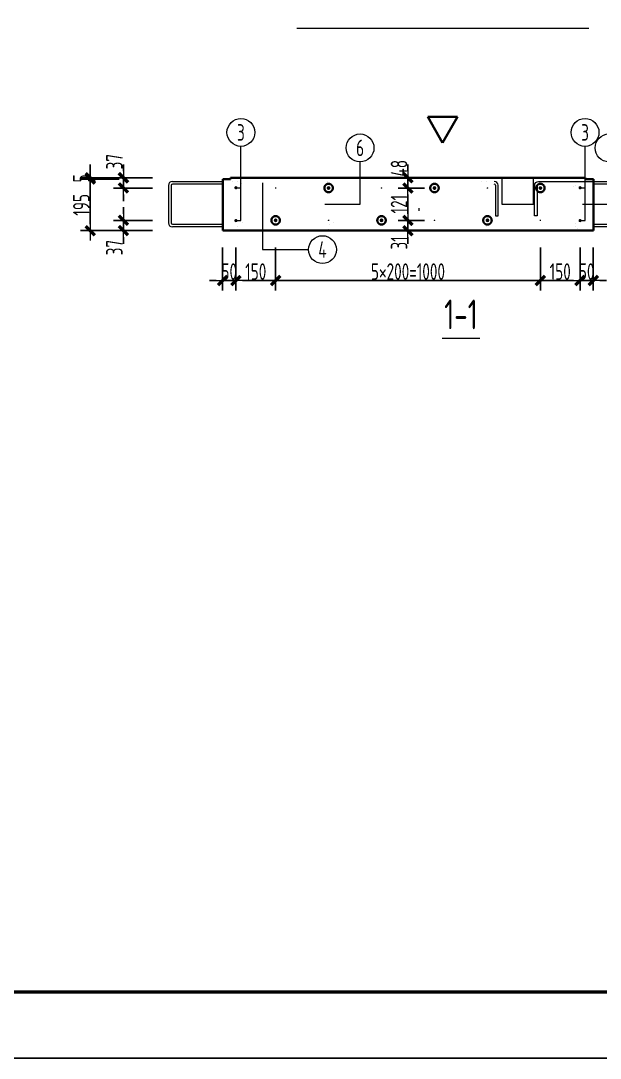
# Model space of a CAD drawing. Extents: x -85320 to 1679916, y -1321939 to 627.
# Drawn here: x 1050439 to 1059194, y -867871 to -852200 of the extents above; entities that cross this region are included whole.
import ezdxf
from ezdxf.enums import TextEntityAlignment as Align

# ---------------------------------------------------------------- set-up
doc = ezdxf.new("R2010")
doc.units = 0
doc.header["$LTSCALE"] = 1000
doc.linetypes.add('点划线', pattern=[1850, 1200, -300, 50, -300])
for name, color, linetype in [('BORDER', 7, 'Continuous'), ('打印线框', 7, 'Continuous'), ('拉模', 7, 'Continuous')]:
    doc.layers.add(name, color=color, linetype=linetype)
for name, color, linetype, lineweight in [('手孔', 6, 'Continuous', 0), ('直线', 7, 'Continuous', 18), ('预制墙图名', 7, 'Continuous', 18), ('预制墙墙身水平筋', 130, 'Continuous', 18), ('预制墙墙身纵向受力筋', 1, 'Continuous', 18), ('预制墙墙身纵向非受力筋', 94, 'Continuous', 18), ('预制墙墙身附加筋', 94, 'Continuous', 18), ('预制墙拉筋', 130, 'Continuous', 18), ('预制墙详图孔洞', 9, '点划线', 18), ('预制墙详图标注', 3, 'Continuous', 18), ('预制墙详图轮廓', 3, 'Continuous', 35)]:
    doc.layers.add(name, color=color, linetype=linetype, lineweight=lineweight)
doc.styles.add('样式 1', font='yjkeng.shx', dxfattribs={"width": 0.7, "bigfont": 'yjkchn.shx'})
doc.styles.add('样式 2', font='yjkeng.shx', dxfattribs={"width": 0.7, "bigfont": 'yjkchn.shx'})
doc.dimstyles.new('盈建科结构', dxfattribs={"dimscale": 100, "dimtxt": 2.5, "dimasz": 1, "dimexe": 1.5, "dimexo": 0.625, "dimgap": 0.1, "dimtad": 1, "dimdec": 0, "dimrnd": 1, "dimzin": 0, "dimdsep": 46, "dimtxsty": '样式 1', "dimblk": '_yjkbk', "dimblk1": 'ARCHTICK', "dimblk2": 'ARCHTICK', "dimcen": 0.09, "dimadec": 0, "dimazin": 0, "dimtfac": 1, "dimtdec": 4, "dimtix": 1, "dimtmove": 2, "dimatfit": 3, "dimfxl": 1, "dimtolj": 1, "dimtzin": 0, "dimarcsym": 0})

# ---------------------------------------------------------------- blocks, each defined once
blk = doc.blocks.new('_yjkbk')
blk.add_line((-1, 0), (1.5, 0))
blk.add_lwpolyline([(-0.7, -0.7, 0.5, 0.5, 0), (0.7, 0.7, 0.5, 0.5, 0)], format="xyseb")
blk = doc.blocks.new('*D329')
at = {"layer": 'Defpoints', "color": 0, "transparency": 16777216}
for p in [(1056539, -855215), (1056289, -855371), (1056539, -855371)]:
    blk.add_point(p, dxfattribs=at)
at = {"layer": '预制墙详图标注', "color": 0, "lineweight": -2, "transparency": 16777216}
for p, q in [((1056289, -855115), (1056289, -855015)), ((1056539, -855215), (1056139, -855215)), ((1056289, -855215), (1056289, -855371)), ((1056539, -855371), (1056139, -855371)), ((1056289, -855471), (1056289, -855571))]:
    blk.add_line(p, q, dxfattribs=at)
at = {"layer": '预制墙详图标注', "color": 0, "lineweight": -2, "transparency": 16777216, "xscale": 100, "yscale": 100, "zscale": 100}
for p, rotation in [((1056289, -855215), 270), ((1056289, -855371), 90)]:
    blk.add_blockref('_yjkbk', p, dxfattribs=dict(at, rotation=rotation))
at = {"layer": '预制墙详图标注', "color": 0, "transparency": 16777216, "insert": (1056279, -855556), "char_height": 250, "attachment_point": 8, "rotation": 90, "style": '样式 1'}
blk.add_mtext('\\A1;31', dxfattribs=at)
blk = doc.blocks.new('_ArchTick')
at = {"color": 0, "linetype": 'ByBlock', "const_width": 0.4}
blk.add_lwpolyline([(-0.5, -0.5), (0.5, 0.5)], dxfattribs=at)
blk = doc.blocks.new('*D330')
at = {"layer": 'Defpoints', "color": 0, "transparency": 16777216}
for p in [(1056539, -854727), (1056289, -855215), (1056539, -855215)]:
    blk.add_point(p, dxfattribs=at)
at = {"layer": '预制墙详图标注', "color": 0, "lineweight": -2, "transparency": 16777216}
for p, q in [((1056539, -854727), (1056139, -854727)), ((1056289, -854827), (1056289, -855115)), ((1056539, -855215), (1056139, -855215))]:
    blk.add_line(p, q, dxfattribs=at)
at = {"layer": '预制墙详图标注', "color": 0, "lineweight": -2, "transparency": 16777216, "xscale": 100, "yscale": 100, "zscale": 100}
for p, rotation in [((1056289, -854727), 90), ((1056289, -855215), 270)]:
    blk.add_blockref('_yjkbk', p, dxfattribs=dict(at, rotation=rotation))
at = {"layer": '预制墙详图标注', "color": 0, "transparency": 16777216, "insert": (1056279, -854971), "char_height": 250, "attachment_point": 8, "rotation": 90, "style": '样式 1'}
blk.add_mtext('\\A1;121', dxfattribs=at)
blk = doc.blocks.new('*D331')
at = {"layer": 'Defpoints', "color": 0, "transparency": 16777216}
for p in [(1056539, -854571), (1056289, -854727), (1056539, -854727)]:
    blk.add_point(p, dxfattribs=at)
at = {"layer": '预制墙详图标注', "color": 0, "lineweight": -2, "transparency": 16777216}
for p, q in [((1056289, -854471), (1056289, -854371)), ((1056539, -854571), (1056139, -854571)), ((1056289, -854571), (1056289, -854727)), ((1056539, -854727), (1056139, -854727)), ((1056289, -854827), (1056289, -854927))]:
    blk.add_line(p, q, dxfattribs=at)
at = {"layer": '预制墙详图标注', "color": 0, "lineweight": -2, "transparency": 16777216, "xscale": 100, "yscale": 100, "zscale": 100}
for p, rotation in [((1056289, -854571), 270), ((1056289, -854727), 90)]:
    blk.add_blockref('_yjkbk', p, dxfattribs=dict(at, rotation=rotation))
at = {"layer": '预制墙详图标注', "color": 0, "transparency": 16777216, "insert": (1056279, -854428), "char_height": 250, "attachment_point": 8, "rotation": 90, "style": '样式 1'}
blk.add_mtext('\\A1;48', dxfattribs=at)
blk = doc.blocks.new('*D335')
at = {"layer": 'Defpoints', "color": 0, "transparency": 16777216}
for p in [(1051989, -855215), (1052489, -855215), (1052489, -855371)]:
    blk.add_point(p, dxfattribs=at)
at = {"layer": '预制墙详图标注', "color": 0, "lineweight": -2, "transparency": 16777216}
for p, q in [((1051989, -855115), (1051989, -855015)), ((1052427, -855215), (1051839, -855215)), ((1051989, -855371), (1051989, -855215)), ((1052427, -855371), (1051839, -855371)), ((1051989, -855471), (1051989, -855571))]:
    blk.add_line(p, q, dxfattribs=at)
at = {"layer": '预制墙详图标注', "color": 0, "lineweight": -2, "transparency": 16777216, "xscale": 100, "yscale": 100, "zscale": 100}
for p, rotation in [((1051989, -855215), 270), ((1051989, -855371), 90)]:
    blk.add_blockref('_yjkbk', p, dxfattribs=dict(at, rotation=rotation))
at = {"layer": '预制墙详图标注', "color": 0, "transparency": 16777216, "insert": (1051979, -855627), "char_height": 250, "attachment_point": 8, "rotation": 90, "style": '样式 1'}
blk.add_mtext('\\A1;37', dxfattribs=at)
blk = doc.blocks.new('*D336')
at = {"layer": 'Defpoints', "color": 0, "transparency": 16777216}
for p in [(1051989, -854571), (1052489, -854571), (1052489, -854727)]:
    blk.add_point(p, dxfattribs=at)
at = {"layer": '预制墙详图标注', "color": 0, "lineweight": -2, "transparency": 16777216}
for p, q in [((1051989, -854471), (1051989, -854371)), ((1052427, -854571), (1051839, -854571)), ((1051989, -854727), (1051989, -854571)), ((1052427, -854727), (1051839, -854727)), ((1051989, -854827), (1051989, -854927))]:
    blk.add_line(p, q, dxfattribs=at)
at = {"layer": '预制墙详图标注', "color": 0, "lineweight": -2, "transparency": 16777216, "xscale": 100, "yscale": 100, "zscale": 100}
for p, rotation in [((1051989, -854571), 270), ((1051989, -854727), 90)]:
    blk.add_blockref('_yjkbk', p, dxfattribs=dict(at, rotation=rotation))
at = {"layer": '预制墙详图标注', "color": 0, "transparency": 16777216, "insert": (1051979, -854329), "char_height": 250, "attachment_point": 8, "rotation": 90, "style": '样式 1'}
blk.add_mtext('\\A1;37', dxfattribs=at)
blk = doc.blocks.new('*D337')
at = {"layer": 'Defpoints', "color": 0, "transparency": 16777216}
for p in [(1051489, -854591), (1051989, -854591), (1051989, -855371)]:
    blk.add_point(p, dxfattribs=at)
at = {"layer": '预制墙详图标注', "color": 0, "lineweight": -2, "transparency": 16777216}
for p, q in [((1051927, -854591), (1051339, -854591)), ((1051489, -855271), (1051489, -854691)), ((1051927, -855371), (1051339, -855371))]:
    blk.add_line(p, q, dxfattribs=at)
at = {"layer": '预制墙详图标注', "color": 0, "lineweight": -2, "transparency": 16777216, "xscale": 100, "yscale": 100, "zscale": 100}
for p, rotation in [((1051489, -854591), 90), ((1051489, -855371), 270)]:
    blk.add_blockref('_yjkbk', p, dxfattribs=dict(at, rotation=rotation))
at = {"layer": '预制墙详图标注', "color": 0, "transparency": 16777216, "insert": (1051479, -854981), "char_height": 250, "attachment_point": 8, "rotation": 90, "style": '样式 1'}
blk.add_mtext('\\A1;195', dxfattribs=at)
blk = doc.blocks.new('*D338')
at = {"layer": 'Defpoints', "color": 0, "transparency": 16777216}
for p in [(1051489, -854571), (1051989, -854571), (1051989, -854591)]:
    blk.add_point(p, dxfattribs=at)
at = {"layer": '预制墙详图标注', "color": 0, "lineweight": -2, "transparency": 16777216}
for p, q in [((1051489, -854471), (1051489, -854371)), ((1051927, -854571), (1051339, -854571)), ((1051927, -854591), (1051339, -854591)), ((1051489, -854591), (1051489, -854571)), ((1051489, -854691), (1051489, -854791))]:
    blk.add_line(p, q, dxfattribs=at)
at = {"layer": '预制墙详图标注', "color": 0, "lineweight": -2, "transparency": 16777216, "xscale": 100, "yscale": 100, "zscale": 100}
for p, rotation in [((1051489, -854591), 90), ((1051489, -854571), 270)]:
    blk.add_blockref('_yjkbk', p, dxfattribs=dict(at, rotation=rotation))
at = {"layer": '预制墙详图标注', "color": 0, "transparency": 16777216, "insert": (1051479, -854581), "char_height": 250, "attachment_point": 8, "rotation": 90, "style": '样式 1'}
blk.add_mtext('\\A1;5', dxfattribs=at)
blk = doc.blocks.new('*D343')
at = {"layer": 'Defpoints', "color": 0, "transparency": 16777216}
for p in [(1053489, -855624), (1053689, -855624), (1053689, -856124)]:
    blk.add_point(p, dxfattribs=at)
at = {"layer": '预制墙详图标注', "color": 0, "lineweight": -2, "transparency": 16777216}
for p, q in [((1053489, -855624), (1053489, -856274)), ((1053689, -855624), (1053689, -856274)), ((1053389, -856124), (1053289, -856124)), ((1053489, -856124), (1053689, -856124)), ((1053789, -856124), (1053889, -856124))]:
    blk.add_line(p, q, dxfattribs=at)
at = {"layer": '预制墙详图标注', "color": 0, "lineweight": -2, "transparency": 16777216, "xscale": 100, "yscale": 100, "zscale": 100}
blk.add_blockref('_yjkbk', (1053489, -856124), dxfattribs=at)
at = {"layer": '预制墙详图标注', "color": 0, "lineweight": -2, "transparency": 16777216, "xscale": 100, "yscale": 100, "zscale": 100, "rotation": 180}
blk.add_blockref('_yjkbk', (1053689, -856124), dxfattribs=at)
at = {"layer": '预制墙详图标注', "color": 0, "transparency": 16777216, "insert": (1053589, -856114), "char_height": 250, "attachment_point": 8, "style": '样式 1'}
blk.add_mtext('\\A1;50', dxfattribs=at)
blk = doc.blocks.new('*D344')
at = {"layer": 'Defpoints', "color": 0, "transparency": 16777216}
for p in [(1054289, -855624), (1058289, -855624), (1054289, -856124)]:
    blk.add_point(p, dxfattribs=at)
at = {"layer": '预制墙详图标注', "color": 0, "lineweight": -2, "transparency": 16777216}
for p, q in [((1054289, -855686), (1054289, -856274)), ((1058289, -855686), (1058289, -856274)), ((1058189, -856124), (1054389, -856124))]:
    blk.add_line(p, q, dxfattribs=at)
at = {"layer": '预制墙详图标注', "color": 0, "lineweight": -2, "transparency": 16777216, "xscale": 100, "yscale": 100, "zscale": 100, "rotation": 180}
blk.add_blockref('_yjkbk', (1054289, -856124), dxfattribs=at)
at = {"layer": '预制墙详图标注', "color": 0, "lineweight": -2, "transparency": 16777216, "xscale": 100, "yscale": 100, "zscale": 100}
blk.add_blockref('_yjkbk', (1058289, -856124), dxfattribs=at)
at = {"layer": '预制墙详图标注', "color": 0, "transparency": 16777216, "insert": (1056289, -856114), "char_height": 250, "attachment_point": 8, "style": '样式 1'}
blk.add_mtext('\\A1;5×200=1000', dxfattribs=at)
blk = doc.blocks.new('*D345')
at = {"layer": 'Defpoints', "color": 0, "transparency": 16777216}
for p in [(1058889, -855624), (1059089, -855624), (1059089, -856124)]:
    blk.add_point(p, dxfattribs=at)
at = {"layer": '预制墙详图标注', "color": 0, "lineweight": -2, "transparency": 16777216}
for p, q in [((1058889, -855624), (1058889, -856274)), ((1059089, -855624), (1059089, -856274)), ((1058789, -856124), (1058689, -856124)), ((1058889, -856124), (1059089, -856124)), ((1059189, -856124), (1059289, -856124))]:
    blk.add_line(p, q, dxfattribs=at)
at = {"layer": '预制墙详图标注', "color": 0, "lineweight": -2, "transparency": 16777216, "xscale": 100, "yscale": 100, "zscale": 100}
blk.add_blockref('_yjkbk', (1058889, -856124), dxfattribs=at)
at = {"layer": '预制墙详图标注', "color": 0, "lineweight": -2, "transparency": 16777216, "xscale": 100, "yscale": 100, "zscale": 100, "rotation": 180}
blk.add_blockref('_yjkbk', (1059089, -856124), dxfattribs=at)
at = {"layer": '预制墙详图标注', "color": 0, "transparency": 16777216, "insert": (1058989, -856114), "char_height": 250, "attachment_point": 8, "style": '样式 1'}
blk.add_mtext('\\A1;50', dxfattribs=at)
blk = doc.blocks.new('*D346')
at = {"layer": 'Defpoints', "color": 0, "transparency": 16777216}
for p in [(1053689, -855624), (1054289, -855624), (1054289, -856124)]:
    blk.add_point(p, dxfattribs=at)
at = {"layer": '预制墙详图标注', "color": 0, "lineweight": -2, "transparency": 16777216}
for p, q in [((1053689, -855624), (1053689, -856274)), ((1054289, -855624), (1054289, -856274)), ((1053789, -856124), (1054189, -856124))]:
    blk.add_line(p, q, dxfattribs=at)
at = {"layer": '预制墙详图标注', "color": 0, "lineweight": -2, "transparency": 16777216, "xscale": 100, "yscale": 100, "zscale": 100, "rotation": 180}
blk.add_blockref('_yjkbk', (1053689, -856124), dxfattribs=at)
at = {"layer": '预制墙详图标注', "color": 0, "lineweight": -2, "transparency": 16777216, "xscale": 100, "yscale": 100, "zscale": 100}
blk.add_blockref('_yjkbk', (1054289, -856124), dxfattribs=at)
at = {"layer": '预制墙详图标注', "color": 0, "transparency": 16777216, "insert": (1053989, -856114), "char_height": 250, "attachment_point": 8, "style": '样式 1'}
blk.add_mtext('\\A1;150', dxfattribs=at)
blk = doc.blocks.new('*D347')
at = {"layer": 'Defpoints', "color": 0, "transparency": 16777216}
for p in [(1058289, -855624), (1058889, -855624), (1058289, -856124)]:
    blk.add_point(p, dxfattribs=at)
at = {"layer": '预制墙详图标注', "color": 0, "lineweight": -2, "transparency": 16777216}
for p, q in [((1058289, -855624), (1058289, -856274)), ((1058889, -855624), (1058889, -856274)), ((1058789, -856124), (1058389, -856124))]:
    blk.add_line(p, q, dxfattribs=at)
at = {"layer": '预制墙详图标注', "color": 0, "lineweight": -2, "transparency": 16777216, "xscale": 100, "yscale": 100, "zscale": 100, "rotation": 180}
blk.add_blockref('_yjkbk', (1058289, -856124), dxfattribs=at)
at = {"layer": '预制墙详图标注', "color": 0, "lineweight": -2, "transparency": 16777216, "xscale": 100, "yscale": 100, "zscale": 100}
blk.add_blockref('_yjkbk', (1058889, -856124), dxfattribs=at)
at = {"layer": '预制墙详图标注', "color": 0, "transparency": 16777216, "insert": (1058589, -856114), "char_height": 250, "attachment_point": 8, "style": '样式 1'}
blk.add_mtext('\\A1;150', dxfattribs=at)
blk = doc.blocks.new('图框1')
at = {"layer": 'BORDER', "const_width": 50}
blk.add_lwpolyline([(1377779, -823089), (1377779, -783089), (1433679, -783089), (1433679, -823089)], close=True, dxfattribs=at)
blk = doc.blocks.new('闭口大左')
at = {"layer": '预制墙墙身水平筋', "lineweight": 0}
for p, q in [((1052729, -854627), (1053489, -854627)), ((1052729, -854627), (1053489, -854627)), ((1052729, -854627), (1053489, -854627)), ((1052729, -854627), (1053489, -854627)), ((1052729, -854627), (1053489, -854627)), ((1052729, -854627), (1053489, -854627)), ((1052729, -854627), (1053489, -854627)), ((1052729, -854627), (1053489, -854627)), ((1052729, -854627), (1053489, -854627)), ((1052729, -854627), (1053489, -854627)), ((1052729, -854627), (1053489, -854627)), ((1052729, -854627), (1053489, -854627)), ((1052729, -854627), (1053489, -854627)), ((1052729, -854627), (1053489, -854627)), ((1052729, -854627), (1053489, -854627)), ((1053489, -854667), (1052729, -854667)), ((1053489, -854667), (1052729, -854667)), ((1053489, -854667), (1052729, -854667)), ((1053489, -854667), (1052729, -854667)), ((1053489, -854667), (1052729, -854667)), ((1053489, -854667), (1052729, -854667)), ((1053489, -854667), (1052729, -854667)), ((1053489, -854667), (1052729, -854667)), ((1053489, -854667), (1052729, -854667)), ((1053489, -854667), (1052729, -854667)), ((1053489, -854667), (1052729, -854667)), ((1053489, -854667), (1052729, -854667)), ((1053489, -854667), (1052729, -854667)), ((1053489, -854667), (1052729, -854667)), ((1053489, -854667), (1052729, -854667)), ((1052729, -855275), (1053489, -855275)), ((1053489, -855315), (1052729, -855315))]:
    blk.add_line(p, q, dxfattribs=at)
at = {"layer": '预制墙墙身水平筋', "color": 4, "lineweight": 0}
for p, q in [((1052669, -854687), (1052669, -855255)), ((1052709, -854687), (1052709, -855255))]:
    blk.add_line(p, q, dxfattribs=at)
at = {"layer": '预制墙墙身水平筋', "lineweight": 0}
for centre, radius, start, end in [((1052729, -854687), 60, 90, 180), ((1052729, -854687), 60, 90, 180), ((1052729, -854687), 60, 90, 180), ((1052729, -854687), 60, 90, 180), ((1052729, -854687), 60, 90, 180), ((1052729, -854687), 60, 90, 180), ((1052729, -854687), 60, 90, 180), ((1052729, -854687), 60, 90, 180), ((1052729, -854687), 60, 90, 180), ((1052729, -854687), 60, 90, 180), ((1052729, -854687), 60, 90, 180), ((1052729, -854687), 60, 90, 180), ((1052729, -854687), 60, 90, 180), ((1052729, -854687), 60, 90, 180), ((1052729, -854687), 20, 90, 180), ((1052729, -854687), 20, 90, 180), ((1052729, -854687), 20, 90, 180), ((1052729, -854687), 20, 90, 180), ((1052729, -854687), 20, 90, 180), ((1052729, -854687), 20, 90, 180), ((1052729, -854687), 20, 90, 180), ((1052729, -854687), 20, 90, 180), ((1052729, -854687), 20, 90, 180), ((1052729, -854687), 20, 90, 180), ((1052729, -854687), 20, 90, 180), ((1052729, -854687), 20, 90, 180), ((1052729, -854687), 20, 90, 180), ((1052729, -854687), 20, 90, 180), ((1052729, -855255), 60, 180, 270), ((1052729, -855255), 20, 180, 270)]:
    blk.add_arc(centre, radius, start, end, dxfattribs=at)
blk = doc.blocks.new('u闭口大右')
at = {"layer": '预制墙墙身水平筋', "lineweight": 0}
for p, q in [((1059089, -854627), (1059833, -854627)), ((1059089, -854627), (1059833, -854627)), ((1059089, -854627), (1059833, -854627)), ((1059089, -854627), (1059833, -854627)), ((1059089, -854627), (1059833, -854627)), ((1059089, -854627), (1059833, -854627)), ((1059089, -854627), (1059833, -854627)), ((1059089, -854627), (1059833, -854627)), ((1059089, -854627), (1059833, -854627)), ((1059089, -854627), (1059833, -854627)), ((1059089, -854627), (1059833, -854627)), ((1059089, -854627), (1059833, -854627)), ((1059089, -854627), (1059833, -854627)), ((1059089, -854627), (1059833, -854627)), ((1059089, -854627), (1059833, -854627)), ((1059833, -854667), (1059089, -854667)), ((1059833, -854667), (1059089, -854667)), ((1059833, -854667), (1059089, -854667)), ((1059833, -854667), (1059089, -854667)), ((1059833, -854667), (1059089, -854667)), ((1059833, -854667), (1059089, -854667)), ((1059833, -854667), (1059089, -854667)), ((1059833, -854667), (1059089, -854667)), ((1059833, -854667), (1059089, -854667)), ((1059833, -854667), (1059089, -854667)), ((1059833, -854667), (1059089, -854667)), ((1059833, -854667), (1059089, -854667)), ((1059833, -854667), (1059089, -854667)), ((1059833, -854667), (1059089, -854667)), ((1059833, -854667), (1059089, -854667)), ((1059869, -854732), (1059869, -854703)), ((1059869, -854732), (1059869, -854703)), ((1059869, -854732), (1059869, -854703)), ((1059869, -854732), (1059869, -854703)), ((1059869, -854732), (1059869, -854703)), ((1059869, -854732), (1059869, -854703)), ((1059869, -854732), (1059869, -854703)), ((1059869, -854732), (1059869, -854703)), ((1059869, -854732), (1059869, -854703)), ((1059869, -854732), (1059869, -854703)), ((1059869, -854732), (1059869, -854703)), ((1059869, -854732), (1059869, -854703)), ((1059869, -854732), (1059869, -854703)), ((1059869, -854732), (1059869, -854703)), ((1059869, -854732), (1059869, -854703)), ((1059909, -854703), (1059909, -854732)), ((1059909, -854703), (1059909, -854732)), ((1059909, -854703), (1059909, -854732)), ((1059909, -854703), (1059909, -854732)), ((1059909, -854703), (1059909, -854732)), ((1059909, -854703), (1059909, -854732)), ((1059909, -854703), (1059909, -854732)), ((1059909, -854703), (1059909, -854732)), ((1059909, -854703), (1059909, -854732)), ((1059909, -854703), (1059909, -854732)), ((1059909, -854703), (1059909, -854732)), ((1059909, -854703), (1059909, -854732)), ((1059909, -854703), (1059909, -854732)), ((1059909, -854703), (1059909, -854732)), ((1059909, -854703), (1059909, -854732)), ((1059089, -855275), (1059833, -855275)), ((1059089, -855275), (1059833, -855275)), ((1059089, -855275), (1059833, -855275)), ((1059089, -855275), (1059833, -855275)), ((1059089, -855275), (1059833, -855275)), ((1059089, -855275), (1059833, -855275)), ((1059089, -855275), (1059833, -855275)), ((1059089, -855275), (1059833, -855275)), ((1059089, -855275), (1059833, -855275)), ((1059089, -855275), (1059833, -855275)), ((1059089, -855275), (1059833, -855275)), ((1059089, -855275), (1059833, -855275)), ((1059089, -855275), (1059833, -855275)), ((1059089, -855275), (1059833, -855275)), ((1059089, -855275), (1059833, -855275)), ((1059833, -855315), (1059089, -855315))]:
    blk.add_line(p, q, dxfattribs=at)
at = {"layer": '预制墙墙身水平筋', "color": 4, "lineweight": 0}
for p, q in [((1059869, -854703), (1059869, -855238)), ((1059909, -854703), (1059909, -855238))]:
    blk.add_line(p, q, dxfattribs=at)
at = {"layer": '预制墙墙身水平筋', "lineweight": 0}
for centre, radius, start, end in [((1059833, -854703), 76.6, 360, 90), ((1059833, -854703), 76.6, 360, 90), ((1059833, -854703), 76.6, 360, 90), ((1059833, -854703), 76.6, 360, 90), ((1059833, -854703), 76.6, 360, 90), ((1059833, -854703), 76.6, 360, 90), ((1059833, -854703), 76.6, 360, 90), ((1059833, -854703), 76.6, 360, 90), ((1059833, -854703), 76.6, 360, 90), ((1059833, -854703), 76.6, 360, 90), ((1059833, -854703), 76.6, 360, 90), ((1059833, -854703), 76.6, 360, 90), ((1059833, -854703), 76.6, 360, 90), ((1059833, -854703), 76.6, 360, 90), ((1059833, -854703), 36.6, 360, 90), ((1059833, -854703), 36.6, 360, 90), ((1059833, -854703), 36.6, 360, 90), ((1059833, -854703), 36.6, 360, 90), ((1059833, -854703), 36.6, 360, 90), ((1059833, -854703), 36.6, 360, 90), ((1059833, -854703), 36.6, 360, 90), ((1059833, -854703), 36.6, 360, 90), ((1059833, -854703), 36.6, 360, 90), ((1059833, -854703), 36.6, 360, 90), ((1059833, -854703), 36.6, 360, 90), ((1059833, -854703), 36.6, 360, 90), ((1059833, -854703), 36.6, 360, 90), ((1059833, -854703), 36.6, 360, 90), ((1059833, -855238), 76.6, 270, 0), ((1059833, -855238), 76.6, 270, 0), ((1059833, -855238), 76.6, 270, 0), ((1059833, -855238), 76.6, 270, 0), ((1059833, -855238), 76.6, 270, 0), ((1059833, -855238), 76.6, 270, 0), ((1059833, -855238), 76.6, 270, 0), ((1059833, -855238), 76.6, 270, 0), ((1059833, -855238), 76.6, 270, 0), ((1059833, -855238), 76.6, 270, 0), ((1059833, -855238), 76.6, 270, 0), ((1059833, -855238), 76.6, 270, 0), ((1059833, -855238), 76.6, 270, 0), ((1059833, -855238), 36.6, 270, 0), ((1059833, -855238), 76.6, 270, 0)]:
    blk.add_arc(centre, radius, start, end, dxfattribs=at)
blk = doc.blocks.new('手孔弯筋')
at = {"layer": '预制墙墙身水平筋', "color": 4, "lineweight": 0}
blk.add_line((1057610, -855147), (1057650, -855147), dxfattribs=at)
at = {"layer": '预制墙拉筋', "lineweight": 0}
for p, q in [((1057610, -854684), (1057610, -855147)), ((1057650, -855147), (1057650, -854684))]:
    blk.add_line(p, q, dxfattribs=at)
for radius in [57.5, 17.5]:
    blk.add_arc((1057592, -854684), radius, 360, 90, dxfattribs=at)

msp = doc.modelspace()

# ---------------------------------------------------------------- linework, layer by layer
at = {"layer": '手孔', "color": 6}
msp.add_lwpolyline([(1057707.05, -854970.848), (1058187.05, -854970.848), (1058187.05, -854570.848), (1057707.05, -854570.848)], close=True, dxfattribs=at)
at = {"layer": '打印线框', "color": 1}
msp.add_lwpolyline([(1023539.778, -867870.962), (1023539.778, -825870.962), (1082939.778, -825870.962), (1082939.778, -867870.962)], close=True, dxfattribs=at)
at = {"layer": '直线', "lineweight": 18}
for p, q in [((1053689.371, -854722.848), (1053764.371, -854722.848)), ((1058889.371, -854722.848), (1058964.371, -854722.848)), ((1054089.371, -855294.848), (1054089.371, -855656.848))]:
    msp.add_line(p, q, dxfattribs=at)
for points in [[(1053689.371, -855218.848), (1053764.371, -855218.848), (1053764.371, -854097.848)], [(1058889.371, -855218.848), (1058964.371, -855218.848), (1058964.371, -854097.848)], [(1055031.371, -854970.848), (1055565.371, -854970.848), (1055565.371, -854330.848)], [(1058925.371, -854970.848), (1059325.371, -854970.848), (1059325.371, -854330.848)], [(1054089.371, -854646.848), (1054089.371, -855656.848), (1054787.371, -855656.848)]]:
    msp.add_lwpolyline(points, dxfattribs=at)
for centre in [(1053764.371, -853887.848), (1058964.371, -853887.848), (1055565.371, -854120.848), (1059325.371, -854120.848), (1054997.371, -855656.848)]:
    msp.add_circle(centre, 210, dxfattribs=at)
at = {"layer": '预制墙图名', "lineweight": 18}
for p, q in [((1054608.93, -852312.332), (1059019.811, -852312.332)), ((1056804.659, -856995.848), (1057374.082, -856995.848))]:
    msp.add_line(p, q, dxfattribs=at)
at = {"layer": '预制墙墙身水平筋', "color": 4}
for p, q in [((1058260.182, -854626.848), (1059089.371, -854626.848)), ((1056451.277, -855030.497), (1056452.804, -855070.497)), ((1059089.371, -855030.497), (1059089.371, -855070.497))]:
    msp.add_line(p, q, dxfattribs=at)
at = {"layer": '预制墙墙身水平筋', "lineweight": 18, "const_width": 0.18}
for points in [[(1053489.371, -854626.848), (1057592.417, -854626.848)], [(1057592.417, -854666.848), (1053489.371, -854666.848)], [(1059089.371, -854666.848), (1058260.182, -854666.848)], [(1056451.277, -855030.497), (1059089.371, -855030.497)], [(1059089.371, -855070.497), (1056452.804, -855070.497)], [(1053489.371, -855274.848), (1059089.371, -855274.848)], [(1059089.371, -855314.848), (1053489.371, -855314.848)]]:
    msp.add_lwpolyline(points, dxfattribs=at)
at = {"layer": '预制墙墙身纵向受力筋', "lineweight": 18, "const_width": 28}
for points in [[(1055103.371, -854726.848, 1), (1055075.371, -854726.848, 1)], [(1056703.371, -854726.848, 1), (1056675.371, -854726.848, 1)], [(1058303.371, -854726.848, 1), (1058275.371, -854726.848, 1)], [(1054303.371, -855214.848, 1), (1054275.371, -855214.848, 1)], [(1055903.371, -855214.848, 1), (1055875.371, -855214.848, 1)], [(1057503.371, -855214.848, 1), (1057475.371, -855214.848, 1)]]:
    msp.add_lwpolyline(points, format="xyb", close=True, dxfattribs=at)
at = {"layer": '预制墙墙身纵向非受力筋', "lineweight": 18, "const_width": 12}
for points in [[(1054295.371, -854726.848, 1), (1054283.371, -854726.848, 1)], [(1055895.371, -854726.848, 1), (1055883.371, -854726.848, 1)], [(1057495.371, -854726.848, 1), (1057483.371, -854726.848, 1)], [(1055095.371, -855214.848, 1), (1055083.371, -855214.848, 1)], [(1056695.371, -855214.848, 1), (1056683.371, -855214.848, 1)], [(1058295.371, -855214.848, 1), (1058283.371, -855214.848, 1)]]:
    msp.add_lwpolyline(points, format="xyb", close=True, dxfattribs=at)
at = {"layer": '预制墙墙身附加筋', "lineweight": 18, "const_width": 24}
for points in [[(1053701.371, -854722.848, 1), (1053677.371, -854722.848, 1)], [(1058901.371, -854722.848, 1), (1058877.371, -854722.848, 1)], [(1053701.371, -855218.848, 1), (1053677.371, -855218.848, 1)], [(1058901.371, -855218.848, 1), (1058877.371, -855218.848, 1)]]:
    msp.add_lwpolyline(points, format="xyb", close=True, dxfattribs=at)
at = {"layer": '预制墙拉筋', "lineweight": 18, "const_width": 0.18}
for points in [[(1053798.865, -855249.686), (1053743.752, -855327.598, -0.24342753), (1053683.368, -855358.848), (1053668.37, -855358.848, -0.414213568), (1053637.371, -855327.849), (1053637.371, -854628.846, -0.414213568), (1053683.368, -854582.848), (1053698.367, -854582.848, -0.24342753), (1053735.09, -854601.853), (1053798.865, -854692.01), (1053772.741, -854710.49), (1053708.966, -854620.333, 0.24342753), (1053698.367, -854614.848), (1053683.368, -854614.848, 0.414213568), (1053669.371, -854628.846), (1053669.371, -855327.849), (1053667.368, -855327.849, 0.414213568), (1053668.37, -855328.851), (1053668.37, -855326.848), (1053683.368, -855326.848, 0.24342753), (1053717.627, -855309.118), (1053772.741, -855231.206)], [(1055160.865, -855249.686), (1055105.752, -855327.598, -0.24342753), (1055045.368, -855358.848), (1055030.37, -855358.848, -0.414213568), (1054999.371, -855327.849), (1054999.371, -854628.846, -0.414213568), (1055045.368, -854582.848), (1055060.367, -854582.848, -0.24342753), (1055097.09, -854601.853), (1055160.865, -854692.01), (1055134.741, -854710.49), (1055070.966, -854620.333, 0.24342753), (1055060.367, -854614.848), (1055045.368, -854614.848, 0.414213568), (1055031.371, -854628.846), (1055031.371, -855327.849), (1055029.368, -855327.849, 0.414213568), (1055030.37, -855328.851), (1055030.37, -855326.848), (1055045.368, -855326.848, 0.24342753), (1055079.627, -855309.118), (1055134.741, -855231.206)], [(1057560.865, -855249.686), (1057505.752, -855327.598, -0.24342753), (1057445.368, -855358.848), (1057430.37, -855358.848, -0.414213568), (1057399.371, -855327.849), (1057399.371, -854628.846, -0.414213568), (1057445.368, -854582.848), (1057460.367, -854582.848, -0.24342753), (1057497.09, -854601.853), (1057560.865, -854692.01), (1057534.741, -854710.49), (1057470.966, -854620.333, 0.24342753), (1057460.367, -854614.848), (1057445.368, -854614.848, 0.414213568), (1057431.371, -854628.846), (1057431.371, -855327.849), (1057429.368, -855327.849, 0.414213568), (1057430.37, -855328.851), (1057430.37, -855326.848), (1057445.368, -855326.848, 0.24342753), (1057479.627, -855309.118), (1057534.741, -855231.206)], [(1058806.001, -855231.206), (1058861.114, -855309.118, 0.24342753), (1058895.373, -855326.848), (1058910.372, -855326.848), (1058910.372, -855328.851, 0.414213568), (1058911.373, -855327.849), (1058909.371, -855327.849), (1058909.371, -854628.846, 0.414213568), (1058895.373, -854614.848), (1058880.374, -854614.848, 0.24342753), (1058869.776, -854620.333), (1058806.001, -854710.49), (1058779.876, -854692.01), (1058843.652, -854601.853, -0.24342753), (1058880.374, -854582.848), (1058895.373, -854582.848, -0.414213568), (1058941.371, -854628.846), (1058941.371, -855327.849, -0.414213568), (1058910.372, -855358.848), (1058895.373, -855358.848, -0.24342753), (1058834.99, -855327.598), (1058779.876, -855249.686)]]:
    msp.add_lwpolyline(points, format="xyb", close=True, dxfattribs=at)
at = {"layer": '预制墙详图孔洞', "lineweight": 35}
for centre in [(1055089.371, -854726.848), (1056689.371, -854726.848), (1058289.371, -854726.848), (1054289.371, -855214.848), (1055889.371, -855214.848), (1057489.371, -855214.848)]:
    msp.add_circle(centre, 64, dxfattribs=at)
at = {"layer": '预制墙详图标注', "lineweight": 35}
for p, q in [((1056812.647, -854043.782), (1056587.647, -853654.07)), ((1057037.647, -853654.07), (1056587.647, -853654.07)), ((1056812.647, -854043.782), (1057037.647, -853654.07))]:
    msp.add_line(p, q, dxfattribs=at)
at = {"layer": '预制墙详图轮廓', "lineweight": 35}
for p, q in [((1053489.371, -855370.848), (1053489.371, -854590.848)), ((1053489.371, -854590.848), (1053609.371, -854590.848)), ((1053609.371, -854570.848), (1058969.371, -854570.848)), ((1053609.371, -854590.848), (1053609.371, -854570.848)), ((1058969.371, -854570.848), (1058969.371, -854590.848)), ((1058969.371, -854590.848), (1059089.371, -854590.848)), ((1059089.371, -854590.848), (1059089.371, -855350.848)), ((1053609.371, -855370.848), (1053489.371, -855370.848)), ((1053609.371, -855370.848), (1058969.371, -855370.848)), ((1059089.371, -855370.848), (1058969.371, -855370.848)), ((1059089.371, -855350.848), (1059089.371, -855370.848))]:
    msp.add_line(p, q, dxfattribs=at)

# ---------------------------------------------------------------- block references
at = {"layer": '拉模', "color": 3}
msp.add_blockref('图框1', (-351739.171, -43782.267), dxfattribs=at)
at = {"layer": '预制墙墙身水平筋', "color": 4}
for name in ['闭口大左', '手孔弯筋', 'u闭口大右']:
    msp.add_blockref(name, (0, 0), dxfattribs=at)
at = {"layer": '预制墙墙身水平筋', "color": 4, "xscale": -1}
msp.add_blockref('手孔弯筋', (2115852.599, 0), dxfattribs=at)

# ---------------------------------------------------------------- texts
at = {"layer": '直线', "linetype": 'Continuous', "style": '样式 1', "width": 0.7}
for s, p in [('3', (1053764.371, -853887.848)), ('3', (1058964.371, -853887.848)), ('6', (1055565.371, -854120.848)), ('4', (1054997.371, -855656.848))]:
    msp.add_text(s, height=250, dxfattribs=at).set_placement(p, align=Align.MIDDLE_CENTER)
at = {"layer": '预制墙图名', "linetype": 'Continuous', "style": '样式 2', "width": 0.7}
msp.add_text('1-1', height=450, dxfattribs=at).set_placement((1057089.371, -856995.848), align=Align.BOTTOM_CENTER)

# ---------------------------------------------------------------- dimensions: what is measured, and where the dimension line sits
at = {"layer": '预制墙详图标注'}
for base, p1, p2, angle, text, override, picture, middle in [((1051989.371, -854570.848), (1052489.371, -854726.848), (1052489.371, -854570.848), 90, '37', {"dimlfac": 0.25, "dimrnd": 5}, '*D336', (1051854.371, -854329.268)), ((1056289.371, -854726.848), (1056539.371, -854570.848), (1056539.371, -854726.848), 270, '48', {"dimexo": 0, "dimlfac": 0.25, "dimrnd": 5}, '*D331', (1056154.371, -854427.833)), ((1051989.371, -855214.848), (1052489.371, -855370.848), (1052489.371, -855214.848), 90, '37', {"dimlfac": 0.25, "dimrnd": 5}, '*D335', (1051854.371, -855627.4)), ((1056289.371, -855370.848), (1056539.371, -855214.848), (1056539.371, -855370.848), 270, '31', {"dimexo": 0, "dimlfac": 0.25, "dimrnd": 5}, '*D329', (1056154.371, -855555.722))]:
    dim = msp.add_linear_dim(base=base, p1=p1, p2=p2, angle=angle, text=text, dimstyle='盈建科结构', override=override, dxfattribs=at)
    dim.commit()
    dim.dimension.update_dxf_attribs({"geometry": picture, "text_midpoint": middle, "dimtype": 161})
for p1, p2, distance, override, picture, middle in [((1051989.371, -854590.848), (1051989.371, -854570.848), 500, {"dimscale": 100, "dimtxt": 2.5, "dimasz": 1, "dimexe": 1.5, "dimexo": 0.625, "dimgap": 0.1, "dimtad": 1, "dimlfac": 0.25, "dimrnd": 5, "dimdle": 0, "dimtix": 1, "dimfxlon": 0}, '*D338', (1051354.371, -854580.848)), ((1051989.371, -855370.848), (1051989.371, -854590.848), 500, {"dimscale": 100, "dimtxt": 2.5, "dimasz": 1, "dimexe": 1.5, "dimexo": 0.625, "dimgap": 0.1, "dimtad": 1, "dimlfac": 0.25, "dimrnd": 5, "dimdle": 0, "dimtix": 1, "dimfxlon": 0}, '*D337', (1051354.371, -854980.848)), ((1053489.371, -855623.721), (1053689.371, -855623.721), -500, {"dimscale": 100, "dimtxt": 2.5, "dimasz": 1, "dimexe": 1.5, "dimexo": 0, "dimgap": 0.1, "dimtad": 1, "dimlfac": 0.25, "dimrnd": 5, "dimdle": 0, "dimfxlon": 0}, '*D343', (1053589.371, -855988.721)), ((1053689.371, -855623.721), (1054289.371, -855623.721), -500, {"dimscale": 100, "dimtxt": 2.5, "dimasz": 1, "dimexe": 1.5, "dimexo": 0, "dimgap": 0.1, "dimtad": 1, "dimlfac": 0.25, "dimrnd": 5, "dimdle": 0, "dimfxlon": 0}, '*D346', (1053989.371, -855988.721)), ((1058889.371, -855623.721), (1058289.371, -855623.721), 500, {"dimscale": 100, "dimtxt": 2.5, "dimasz": 1, "dimexe": 1.5, "dimexo": 0, "dimgap": 0.1, "dimtad": 1, "dimlfac": 0.25, "dimrnd": 5, "dimdle": 0, "dimfxlon": 0}, '*D347', (1058589.371, -855988.721)), ((1058889.371, -855623.721), (1059089.371, -855623.721), -500, {"dimscale": 100, "dimtxt": 2.5, "dimasz": 1, "dimexe": 1.5, "dimexo": 0, "dimgap": 0.1, "dimtad": 1, "dimlfac": 0.25, "dimrnd": 5, "dimdle": 0, "dimfxlon": 0}, '*D345', (1058989.371, -855988.721))]:
    dim = msp.add_aligned_dim(p1=p1, p2=p2, distance=distance, dimstyle='盈建科结构', override=override, dxfattribs=at)
    dim.commit()
    dim.dimension.update_dxf_attribs({"geometry": picture, "text_midpoint": middle})
for p1, p2, distance, text, override, picture, middle in [((1056539.371, -854726.848), (1056539.371, -855214.848), -250, '121', {"dimscale": 100, "dimtxt": 2.5, "dimasz": 1, "dimexe": 1.5, "dimexo": 0, "dimgap": 0.1, "dimtad": 1, "dimlfac": 0.25, "dimrnd": 5, "dimdle": 0, "dimfxlon": 0}, '*D330', (1056154.371, -854970.848)), ((1058289.371, -855623.721), (1054289.371, -855623.721), 500, '5×200=1000', {"dimscale": 100, "dimtxt": 2.5, "dimasz": 1, "dimexe": 1.5, "dimexo": 0.625, "dimgap": 0.1, "dimtad": 1, "dimlfac": 0.25, "dimrnd": 5, "dimdle": 0, "dimtix": 1, "dimfxlon": 0}, '*D344', (1056289.371, -855988.721))]:
    dim = msp.add_aligned_dim(p1=p1, p2=p2, distance=distance, text=text, dimstyle='盈建科结构', override=override, dxfattribs=at)
    dim.commit()
    dim.dimension.update_dxf_attribs({"geometry": picture, "text_midpoint": middle})

doc.saveas('drawing.dxf')
